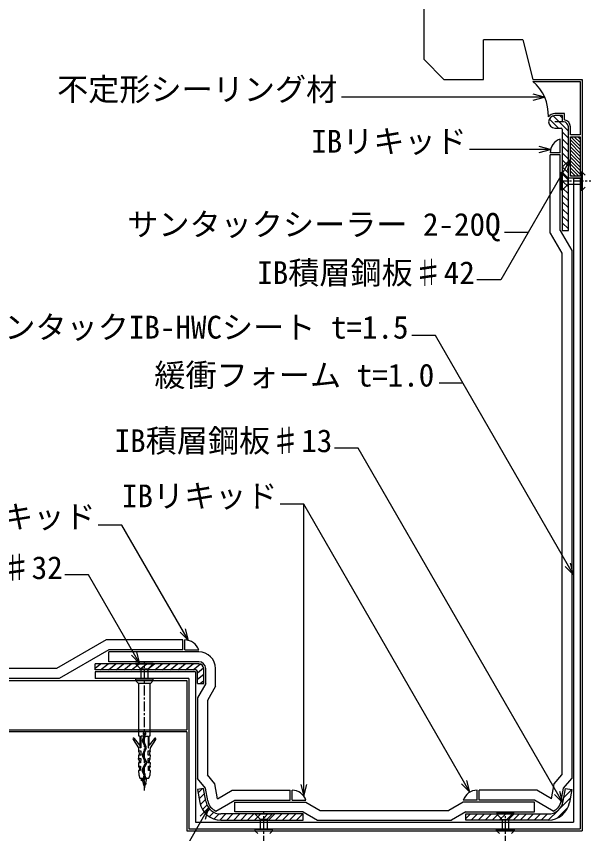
# Model space of a CAD drawing. Units: millimetres, scale not verified. Extents: x -840 to 5880, y -594 to 4158.
# Drawn here: x 1645 to 2793, y 525 to 2178 of the extents above; entities that cross this region are included whole.
import ezdxf
from ezdxf.enums import TextEntityAlignment as Align

# ---------------------------------------------------------------- set-up
doc = ezdxf.new("R2010")
doc.units = ezdxf.units.MM
doc.header["$LTSCALE"] = 4
doc.linetypes.add('CHAIN1', pattern=[8, 5, -1, 1, -1])
for name, color, linetype in [('0-1_IBｼｰﾄ', 7, 'Continuous'), ('0-2_IBリキッド', 7, 'Continuous'), ('0-3_シーリング(IBｼﾘｺｰﾝ)', 7, 'Continuous'), ('0-4_ブチルﾃｰﾌﾟ', 4, 'Continuous'), ('0-5_中心線', 1, 'CHAIN1'), ('0-9_寸法線', 7, 'Continuous'), ('0-A_文字', 7, 'Continuous'), ('0-B_断熱材', 2, 'Continuous'), ('0-C_構築線', 2, 'Continuous'), ('0-D_緩衝フォーム', 7, 'Continuous'), ('0-F_躯体', 7, 'Continuous'), ('1-1_部材(積層鋼板)', 4, 'Continuous'), ('1-2_部材(ﾋﾞｽ類)', 7, 'Continuous')]:
    doc.layers.add(name, color=color, linetype=linetype)
doc.styles.add('MS Gothic', font='')
doc.styles.get('MS Gothic').set_extended_font_data('MS Gothic')

msp = doc.modelspace()

# ---------------------------------------------------------------- linework, layer by layer
at = {"layer": '0-1_IBｼｰﾄ'}
for p, q in [((2725.53, 1739.545), (2725.53, 1898.237)), ((2745.53, 1898.237), (2725.53, 1898.237)), ((2745.53, 1744.904), (2745.53, 1898.237)), ((2725.53, 1739.545), (2748.863, 1699.13)), ((2745.53, 1744.904), (2768.863, 1704.489)), ((2768.863, 1704.489), (2768.863, 636.903)), ((2748.863, 1699.13), (2748.863, 644.182)), ((1826.837, 916.886), (1726.379, 858.886)), ((1982.196, 916.886), (1826.837, 916.886)), ((1982.196, 896.886), (1982.196, 916.886)), ((1832.196, 896.886), (1731.738, 838.886)), ((1982.196, 896.886), (1832.196, 896.886)), ((2014.196, 892.886), (1832.196, 892.886)), ((1832.196, 872.886), (1832.196, 892.886)), ((2014.196, 872.886), (1832.196, 872.886)), ((1726.379, 858.886), (710.196, 858.886)), ((2028.196, 828.886), (2028.196, 858.886)), ((2048.196, 823.527), (2048.196, 858.886)), ((1731.738, 838.886), (710.196, 838.886)), ((2028.196, 828.886), (2011.53, 800.019)), ((2048.196, 823.527), (2031.53, 794.66)), ((2011.53, 800.019), (2011.53, 636.903)), ((2031.53, 794.66), (2031.53, 644.182)), ((2046.709, 626.093), (2031.53, 644.182)), ((2733.684, 626.093), (2748.863, 644.182)), ((2052.058, 595.756), (2046.709, 626.093)), ((2052.058, 595.756), (2081.728, 612.886)), ((2081.728, 612.886), (2199.05, 612.886)), ((2199.05, 592.886), (2199.05, 612.886)), ((2698.665, 612.886), (2581.343, 612.886)), ((2581.343, 592.886), (2581.343, 612.886)), ((2728.335, 595.756), (2698.665, 612.886)), ((2728.335, 595.756), (2733.684, 626.093)), ((2048.949, 570.867), (2087.087, 592.886)), ((2087.087, 592.886), (2199.05, 592.886)), ((2231.05, 588.886), (2259.917, 572.219)), ((2549.343, 588.886), (2520.475, 572.219)), ((2693.306, 592.886), (2581.343, 592.886)), ((2731.444, 570.867), (2693.306, 592.886)), ((2225.691, 568.886), (2087.087, 568.886)), ((2225.691, 568.886), (2254.558, 552.219)), ((2259.917, 572.219), (2520.475, 572.219)), ((2554.702, 568.886), (2525.834, 552.219)), ((2554.702, 568.886), (2693.306, 568.886)), ((2254.558, 552.219), (2525.834, 552.219))]:
    msp.add_line(p, q, dxfattribs=at)
for points in [[(2032.563, 591.142), (2027.943, 617.342), (2011.53, 636.903)], [(2747.83, 591.142), (2752.45, 617.342), (2768.863, 636.903)], [(2087.087, 568.886), (2087.087, 588.886), (2231.05, 588.886)], [(2693.306, 568.886), (2693.306, 588.886), (2549.343, 588.886)]]:
    msp.add_lwpolyline(points, dxfattribs=at)
for centre, radius, start, end in [((2014.196, 858.886), 34, 0, 90), ((2014.196, 858.886), 14, 0, 90), ((2059.087, 595.819), 26.933, 190, 247.88812), ((2721.306, 595.819), 26.933, 292.11188, 350)]:
    msp.add_arc(centre, radius, start, end, dxfattribs=at)
at = {"layer": '0-2_IBリキッド'}
for p, q in [((2745.53, 1902.237), (2745.53, 1930.237)), ((2745.53, 1902.237), (2725.53, 1902.237)), ((1986.196, 896.886), (1986.196, 916.886)), ((1986.196, 896.886), (2014.196, 896.886)), ((2203.05, 592.886), (2203.05, 612.886)), ((2577.343, 592.886), (2577.343, 612.886)), ((2203.05, 592.886), (2231.05, 592.886)), ((2577.343, 592.886), (2549.343, 592.886))]:
    msp.add_line(p, q, dxfattribs=at)
for centre, start, end in [((2755.13, 1902.237), 108.92464, 180), ((1986.196, 887.286), 18.92464, 90), ((2203.05, 583.286), 18.92464, 90), ((2577.343, 583.286), 90, 161.07536)]:
    msp.add_arc(centre, 29.6, start, end, dxfattribs=at)
at = {"layer": '0-3_シーリング(IBｼﾘｺｰﾝ)'}
for points in [[(2690.196, 2046.886), (2786.196, 2046.886), (2786.196, 1938.886), (2766.196, 1938.886), (2766.196, 1954.904)], [(2754.196, 1968.76), (2754.196, 1981.57), (2734.863, 1981.57)]]:
    msp.add_lwpolyline(points, dxfattribs=at)
for centre, radius, start, end in [((2633.068, 1979.04), 88.695, 357.45018, 49.90163), ((2734.863, 1964.904), 16.667, 90, 142.30656), ((2752.196, 1954.904), 14, 0, 81.78679)]:
    msp.add_arc(centre, radius, start, end, dxfattribs=at)
at = {"layer": '0-4_ブチルﾃｰﾌﾟ'}
for p, q in [((2786.196, 1915.812), (2767.122, 1934.886)), ((2786.196, 1922.883), (2774.193, 1934.886)), ((2786.196, 1929.954), (2781.264, 1934.886)), ((2786.196, 1908.741), (2766.196, 1928.741)), ((2786.196, 1901.669), (2766.196, 1921.669)), ((2786.196, 1894.598), (2766.196, 1914.598)), ((2786.196, 1887.527), (2766.196, 1907.527)), ((2786.196, 1880.456), (2766.196, 1900.456)), ((2786.196, 1873.385), (2766.196, 1893.385)), ((2786.196, 1866.314), (2766.196, 1886.314)), ((2786.196, 1859.243), (2766.196, 1879.243)), ((2783.482, 1854.886), (2766.196, 1872.172)), ((2776.411, 1854.886), (2766.196, 1865.101)), ((2769.34, 1854.886), (2766.196, 1858.03))]:
    msp.add_line(p, q, dxfattribs=at)
at = {"layer": '0-4_ブチルﾃｰﾌﾟ', "color": 7}
msp.add_lwpolyline([(2786.196, 1934.886), (2786.196, 1854.886), (2766.196, 1854.886), (2766.196, 1934.886)], close=True, dxfattribs=at)
at = {"layer": '0-5_中心線'}
for p, q in [((2952.469, 1844.904), (2745.53, 1844.904)), ((1904.196, 612.614), (1904.196, 872.886)), ((2145.691, 308.614), (2145.691, 568.886)), ((2634.702, 308.614), (2634.702, 568.886))]:
    msp.add_line(p, q, dxfattribs=at)
at = {"layer": '0-9_寸法線'}
for p, q in [((2351.346, 2015.091), (2303.346, 2015.091)), ((2714.106, 2015.09), (2351.346, 2015.091)), ((2609.787, 1908.891), (2561.787, 1908.891)), ((2726.284, 1908.89), (2609.787, 1908.891)), ((2766.196, 1889.328), (2625.187, 1645.09)), ((2680.612, 1741.09), (2632.612, 1741.09)), ((2625.187, 1645.09), (2577.187, 1645.09)), ((2548.92, 1436.613), (2500.92, 1436.613)), ((2336.691, 1305.114), (2288.691, 1305.114)), ((2751.067, 587.385), (2336.691, 1305.114)), ((2226.738, 1191.536), (2178.738, 1191.536)), ((2226.735, 601.039), (2226.738, 1191.536)), ((2562.968, 609.161), (2226.738, 1191.536)), ((1858.648, 1149.439), (1810.648, 1149.439)), ((1993.429, 915.989), (1858.648, 1149.439)), ((1791.142, 1048.398), (1743.142, 1048.398)), ((1894.782, 868.886), (1791.142, 1048.398)), ((2034.123, 577.553), (1905.216, 354.281))]:
    msp.add_line(p, q, dxfattribs=at)
for points in [[(2690.924, 2008.878), (2714.106, 2015.09), (2690.924, 2021.301)], [(2703.105, 1902.678), (2726.287, 1908.889), (2703.105, 1915.101)], [(2749.226, 1872.358), (2766.196, 1889.328), (2759.985, 1866.146)], [(2772.863, 1048.728), (2493.495, 1532.613), (2445.495, 1532.613)], [(2755.893, 1065.699), (2772.863, 1048.728), (2766.652, 1071.91)], [(1976.458, 932.96), (1993.429, 915.989), (1987.217, 939.171)], [(1877.812, 885.857), (1894.782, 868.886), (1888.571, 892.068)], [(2545.998, 626.132), (2562.968, 609.161), (2556.757, 632.344)], [(2220.524, 624.221), (2226.735, 601.039), (2232.947, 624.221)], [(2734.097, 604.356), (2751.067, 587.385), (2744.856, 610.567)], [(2027.911, 554.371), (2034.123, 577.553), (2017.152, 560.582)]]:
    msp.add_lwpolyline(points, dxfattribs=at)
at = {"layer": '0-B_断熱材'}
for p, q in [((710.196, 834.886), (1990.196, 834.886)), ((710.196, 734.886), (1990.196, 734.886))]:
    msp.add_line(p, q, dxfattribs=at)
at = {"layer": '0-C_構築線'}
msp.add_line((1990.196, 834.886), (1990.196, 734.886), dxfattribs=at)
at = {"layer": '0-D_緩衝フォーム'}
for p, q in [((2772.863, 1850.886), (2786.196, 1850.886)), ((2772.863, 1850.886), (2772.863, 548.219)), ((2786.196, 1850.886), (2786.196, 534.886)), ((2007.53, 852.219), (1804.196, 852.219)), ((1804.196, 852.219), (1804.196, 838.886)), ((2007.53, 852.219), (2007.53, 548.219)), ((1994.196, 838.886), (1804.196, 838.886)), ((1994.196, 838.886), (1994.196, 534.886)), ((2007.53, 548.219), (2772.863, 548.219)), ((1994.196, 534.886), (2786.196, 534.886))]:
    msp.add_line(p, q, dxfattribs=at)
at = {"layer": '0-F_躯体'}
for p, q in [((2470.196, 2090.886), (2470.196, 2684.886)), ((2590.196, 2050.886), (2590.196, 2130.886)), ((2670.196, 2130.886), (2590.196, 2130.886)), ((2510.196, 2050.886), (2470.196, 2090.886)), ((2510.196, 2050.886), (2590.196, 2050.886)), ((2790.196, 2050.886), (2790.196, 530.886)), ((1990.196, 730.886), (710.196, 730.886))]:
    msp.add_line(p, q, dxfattribs=at)
for points in [[(2670.196, 2130.886), (2690.196, 2050.886), (2790.196, 2050.886)], [(1990.196, 730.886), (1990.196, 530.886), (2790.196, 530.886)]]:
    msp.add_lwpolyline(points, dxfattribs=at)
at = {"layer": '1-1_部材(積層鋼板)'}
for p, q in [((2723.657, 1970.729), (2742.149, 1952.237)), ((2731.47, 1977.058), (2762.196, 1946.331)), ((2745.1, 1977.57), (2750.196, 1972.474)), ((2749.53, 1944.856), (2762.196, 1932.189)), ((2749.53, 1930.714), (2762.196, 1918.047)), ((2749.53, 1916.572), (2762.196, 1903.905)), ((2749.53, 1902.43), (2762.196, 1889.763)), ((2749.53, 1888.287), (2762.196, 1875.621)), ((2749.53, 1874.145), (2762.196, 1861.479)), ((2749.53, 1860.003), (2762.196, 1847.336)), ((2749.53, 1831.719), (2762.196, 1819.052)), ((2749.53, 1817.577), (2762.196, 1804.91)), ((2749.53, 1803.435), (2762.196, 1790.768)), ((2749.53, 1789.292), (2762.196, 1776.626)), ((2749.53, 1775.15), (2762.196, 1762.484)), ((2749.53, 1761.008), (2762.196, 1748.342)), ((2749.53, 1746.866), (2751.492, 1744.904)), ((1804.196, 859.705), (1815.21, 868.886)), ((1815.633, 856.219), (1830.827, 868.886)), ((1831.25, 856.219), (1846.443, 868.886)), ((1846.866, 856.219), (1862.06, 868.886)), ((1862.483, 856.219), (1877.677, 868.886)), ((1878.1, 856.219), (1893.294, 868.886)), ((1909.334, 856.219), (1924.528, 868.886)), ((1924.951, 856.219), (1940.145, 868.886)), ((1940.567, 856.219), (1955.761, 868.886)), ((1956.184, 856.219), (1971.378, 868.886)), ((1971.801, 856.219), (1986.995, 868.886)), ((1987.418, 856.219), (2002.612, 868.886)), ((2003.035, 856.219), (2017.505, 868.282)), ((2011.53, 850.282), (2024.018, 860.693)), ((2011.53, 837.263), (2024.196, 847.823)), ((2017.098, 828.886), (2024.196, 834.803)), ((2012.767, 607.429), (2021.554, 616.216)), ((2753.15, 598.278), (2768.765, 613.894)), ((2756.177, 615.448), (2757.229, 616.499)), ((2014.887, 595.407), (2025.821, 606.341)), ((2745.072, 576.058), (2765.738, 596.724)), ((2017.253, 583.631), (2027.941, 594.318)), ((2021.516, 573.751), (2030.911, 583.146)), ((2027.614, 565.707), (2036.574, 574.667)), ((2035.339, 559.29), (2044.592, 568.543)), ((2044.85, 554.658), (2055.328, 565.136)), ((2056.666, 552.332), (2069.22, 564.886)), ((2070.695, 552.219), (2083.362, 564.886)), ((2084.837, 552.219), (2097.504, 564.886)), ((2098.979, 552.219), (2111.646, 564.886)), ((2113.121, 552.219), (2125.788, 564.886)), ((2127.264, 552.219), (2139.93, 564.886)), ((2155.548, 552.219), (2168.214, 564.886)), ((2169.69, 552.219), (2182.357, 564.886)), ((2183.832, 552.219), (2196.499, 564.886)), ((2197.974, 552.219), (2210.641, 564.886)), ((2212.116, 552.219), (2224.783, 564.886)), ((2554.702, 555.394), (2564.194, 564.886)), ((2565.67, 552.219), (2578.336, 564.886)), ((2579.812, 552.219), (2592.479, 564.886)), ((2593.954, 552.219), (2606.621, 564.886)), ((2608.096, 552.219), (2620.763, 564.886)), ((2636.38, 552.219), (2649.047, 564.886)), ((2650.523, 552.219), (2663.189, 564.886)), ((2664.665, 552.219), (2677.331, 564.886)), ((2678.807, 552.219), (2691.473, 564.886)), ((2692.949, 552.219), (2705.616, 564.886)), ((2707.091, 552.219), (2719.758, 564.886)), ((2721.233, 552.219), (2741.225, 572.211)), ((2739.322, 556.166), (2760.972, 577.816))]:
    msp.add_line(p, q, dxfattribs=at)
at = {"layer": '1-1_部材(積層鋼板)', "color": 7}
for p, q in [((2752.196, 1964.904), (2734.863, 1964.904)), ((2734.863, 1952.237), (2747.53, 1952.237)), ((2014.196, 868.886), (1804.196, 868.886)), ((2011.53, 828.886), (2011.53, 853.061)), ((2024.196, 828.886), (2024.196, 858.886)), ((2011.53, 828.886), (2024.196, 828.886))]:
    msp.add_line(p, q, dxfattribs=at)
for points in [[(2750.196, 1964.904), (2750.196, 1977.57), (2734.863, 1977.57)], [(2749.53, 1950.237), (2749.53, 1744.904), (2762.196, 1744.904), (2762.196, 1954.904)], [(2008.372, 856.219), (1804.196, 856.219), (1804.196, 868.886)], [(2028.624, 590.448), (2024.004, 616.648), (2011.53, 614.448), (2016.149, 588.248)], [(2751.769, 590.448), (2756.389, 616.648), (2768.863, 614.448), (2764.243, 588.248)], [(2059.087, 552.219), (2225.691, 552.219), (2225.691, 564.886), (2059.087, 564.886)], [(2721.306, 552.219), (2554.702, 552.219), (2554.702, 564.886), (2721.306, 564.886)]]:
    msp.add_lwpolyline(points, dxfattribs=at)
at = {"layer": '1-1_部材(積層鋼板)'}
for points in [[(2749.53, 1845.861), (2750.487, 1844.904), (2762.196, 1833.194)], [(1893.717, 856.219), (1904.196, 864.956), (1908.911, 868.886)], [(2141.406, 552.219), (2145.691, 556.505), (2154.072, 564.886)], [(2622.238, 552.219), (2634.702, 564.683), (2634.905, 564.886)]]:
    msp.add_lwpolyline(points, dxfattribs=at)
at = {"layer": '1-1_部材(積層鋼板)', "color": 7}
for centre, radius, start, end in [((2734.863, 1964.904), 12.667, 90, 270), ((2747.53, 1950.237), 2, 0, 90), ((2752.196, 1954.904), 10, 0, 90), ((2014.196, 858.886), 10, 0, 90), ((2008.372, 853.061), 3.158, 0, 90), ((2059.087, 595.819), 43.6, 190, 270), ((2059.087, 595.819), 30.933, 190, 270), ((2721.306, 595.819), 30.933, 270, 350), ((2721.306, 595.819), 43.6, 270, 350)]:
    msp.add_arc(centre, radius, start, end, dxfattribs=at)
at = {"layer": '1-2_部材(ﾋﾞｽ類)'}
for p, q in [((2749.53, 1826.904), (2749.53, 1862.904)), ((2790.196, 1826.915), (2790.196, 1862.892)), ((2760.85, 1851.584), (2760.85, 1838.224)), ((2762.507, 1851.584), (2787.79, 1851.584)), ((2787.79, 1838.224), (2762.507, 1838.224)), ((1886.196, 868.886), (1922.196, 868.886)), ((1910.876, 857.566), (1897.516, 857.566)), ((1897.516, 837.293), (1897.516, 855.909)), ((1910.876, 855.909), (1910.876, 837.293)), ((1886.208, 834.886), (1922.185, 834.886)), ((1916.196, 828.826), (1892.196, 828.826)), ((1902.539, 720.771), (1900.262, 715.075)), ((1900.355, 711.607), (1905.747, 699.977)), ((1902.708, 720.831), (1900.386, 715.029)), ((1900.476, 711.663), (1905.868, 700.033)), ((1902.727, 714.09), (1905.011, 719.802)), ((1907.814, 700.958), (1902.743, 712.769)), ((1902.803, 725.177), (1902.803, 722.014)), ((1902.85, 714.041), (1905.172, 719.845)), ((1907.936, 701.012), (1902.865, 712.821)), ((1902.936, 725.254), (1902.936, 722.014)), ((1905.457, 722.014), (1905.457, 725.254)), ((1905.59, 722.014), (1905.59, 725.177)), ((1895.477, 702.872), (1894.686, 703.908)), ((1905.775, 698.141), (1900.302, 685.347)), ((1905.897, 698.089), (1900.424, 685.295)), ((1902.345, 684.465), (1907.828, 697.13)), ((1902.466, 684.412), (1907.95, 697.077)), ((1912.916, 702.872), (1913.707, 703.908)), ((1900.335, 681.828), (1905.849, 669.57)), ((1900.456, 681.883), (1905.969, 669.627)), ((1908.162, 670.858), (1902.371, 682.913)), ((1908.299, 670.884), (1902.491, 682.971)), ((1905.701, 667.293), (1899.511, 655.602)), ((1905.815, 667.224), (1899.629, 655.54)), ((1901.841, 654.431), (1908.188, 666.304)), ((1901.958, 654.368), (1908.305, 666.242)), ((1899.513, 651.003), (1902.415, 645.534)), ((1899.631, 651.065), (1902.533, 645.596)), ((1904.778, 646.862), (1901.867, 652.131)), ((1904.894, 646.926), (1901.983, 652.196)), ((1908.889, 637.293), (1896.847, 633.088)), ((1907.743, 637.293), (1896.847, 633.488)), ((1899.024, 637.293), (1899.368, 636.009)), ((1909.368, 637.293), (1900.53, 631.674)), ((1902.904, 644.103), (1902.771, 644.103)), ((1902.771, 644.103), (1902.851, 637.293)), ((1905.621, 644.103), (1905.489, 644.103)), ((1905.542, 637.293), (1905.621, 644.103)), ((1907.99, 626.187), (1901.43, 623.9)), ((1907.99, 625.787), (1901.43, 623.5)), ((1906.73, 627.446), (1902.363, 624.833)), ((1906.09, 625.057), (1902.868, 622.948)), ((2127.691, 564.886), (2163.691, 564.886)), ((2652.702, 564.886), (2616.702, 564.886)), ((2152.371, 553.566), (2139.011, 553.566)), ((2139.011, 533.293), (2139.011, 551.909)), ((2152.371, 551.909), (2152.371, 533.293)), ((2628.022, 553.566), (2641.382, 553.566)), ((2628.022, 551.909), (2628.022, 533.293)), ((2641.382, 533.293), (2641.382, 551.909)), ((2127.702, 530.886), (2163.68, 530.886)), ((2652.691, 530.886), (2616.713, 530.886))]:
    msp.add_line(p, q, dxfattribs=at)
for points in [[(2759.678, 1837.052), (2749.53, 1826.904), (2748.33, 1826.904), (2748.33, 1862.904), (2749.53, 1862.904), (2759.678, 1852.755)], [(2796.023, 1857.066), (2790.196, 1862.892), (2787.79, 1862.892), (2787.79, 1826.915), (2790.196, 1826.915), (2796.023, 1832.741)], [(1896.345, 858.738), (1886.196, 868.886), (1886.196, 870.086), (1922.196, 870.086), (1922.196, 868.886), (1912.048, 858.738)], [(1916.359, 829.06), (1922.185, 834.886), (1922.185, 837.293), (1886.208, 837.293), (1886.208, 834.886), (1892.034, 829.06)], [(1892.268, 828.494), (1892.268, 723.146), (1892.339, 723.146), (1892.624, 723.003), (1892.908, 723.003), (1893.193, 722.861), (1894.026, 722.675)], [(1914.367, 722.675), (1915.2, 722.861), (1915.485, 723.003), (1915.769, 723.003), (1916.054, 723.146), (1916.125, 723.146), (1916.125, 828.494)], [(1881.203, 715.639), (1892.196, 698.848), (1892.552, 692.448), (1896.819, 692.448), (1896.819, 683.559), (1892.196, 683.559), (1892.552, 677.088), (1896.605, 677.088), (1896.321, 668.271), (1892.196, 668.271), (1892.552, 661.799), (1896.036, 661.799), (1895.752, 652.911), (1892.196, 652.911), (1892.628, 644.349), (1895.196, 637.293), (1913.196, 637.293), (1915.765, 644.349), (1916.196, 652.911), (1912.641, 652.911), (1912.356, 661.799), (1915.841, 661.799), (1916.196, 668.271), (1912.072, 668.271), (1911.788, 677.088), (1915.841, 677.088), (1916.196, 683.559), (1911.574, 683.559), (1911.574, 692.448), (1915.841, 692.448), (1916.196, 698.848), (1927.189, 715.639)], [(1894.686, 721.866), (1894.686, 703.908), (1884.095, 717.77)], [(1902.803, 722.297), (1896.819, 722.297), (1896.819, 698.848), (1895.753, 698.848), (1895.753, 701.86)], [(1905.59, 722.297), (1911.574, 722.297), (1911.574, 698.848), (1912.64, 698.848), (1912.64, 701.86)], [(1924.298, 717.77), (1913.707, 703.908), (1913.707, 721.866)], [(1892.552, 692.448), (1892.552, 691.453), (1893.761, 688.395), (1893.903, 683.559)], [(1915.841, 692.448), (1915.841, 691.453), (1914.632, 688.395), (1914.49, 683.559)], [(1894.116, 668.271), (1894.045, 673.106), (1892.552, 676.306), (1892.552, 677.088)], [(1892.552, 661.799), (1892.552, 661.088), (1894.33, 657.746), (1894.401, 652.911)], [(1915.841, 661.799), (1915.841, 661.088), (1914.063, 657.746), (1913.992, 652.911)], [(1914.276, 668.271), (1914.348, 673.106), (1915.841, 676.306), (1915.841, 677.088)], [(1901.054, 637.293), (1899.368, 636.009), (1896.847, 633.488), (1896.847, 633.088), (1900.53, 631.674), (1902.363, 624.833), (1901.43, 623.9), (1901.43, 623.5), (1902.868, 622.948), (1904.196, 617.99), (1906.09, 625.057), (1907.99, 625.787), (1907.99, 626.187), (1906.73, 627.446), (1909.368, 637.293)], [(1902.904, 637.293), (1902.904, 641.201), (1905.489, 641.201), (1905.489, 637.293)], [(2137.839, 554.738), (2127.691, 564.886), (2127.691, 566.086), (2163.691, 566.086), (2163.691, 564.886), (2153.543, 554.738)], [(2642.554, 554.738), (2652.702, 564.886), (2652.702, 566.086), (2616.702, 566.086), (2616.702, 564.886), (2626.85, 554.738)], [(2157.853, 525.06), (2163.68, 530.886), (2163.68, 533.293), (2127.702, 533.293), (2127.702, 530.886), (2133.528, 525.06)], [(2622.539, 525.06), (2616.713, 530.886), (2616.713, 533.293), (2652.691, 533.293), (2652.691, 530.886), (2646.864, 525.06)]]:
    msp.add_lwpolyline(points, dxfattribs=at)
for centre, radius, start, end in [((2762.507, 1855.584), 4, 225, 270), ((2762.507, 1834.224), 4, 90, 135), ((1893.516, 855.909), 4, 0, 45), ((1914.876, 855.909), 4, 135, 180), ((1891.468, 828.494), 0.8, 0, 45), ((1916.925, 828.494), 0.8, 135, 180), ((1904.196, 727.529), 2.734, 300.64443, 239.35557), ((1904.196, 727.529), 2.601, 298.99242, 241.00758), ((1882.668, 716.679), 1.796, 37.38183, 215.39037), ((1893.859, 721.866), 0.827, 360, 78.37519), ((1904.329, 713.449), 4.38, 158.2146, 204.87271), ((1904.329, 713.449), 4.247, 158.17187, 204.87271), ((1899.751, 722.014), 3.052, 335.97512, 0), ((1904.329, 713.449), 1.725, 158.20137, 203.23665), ((1899.751, 722.014), 3.185, 338.19323, 0), ((1904.329, 713.449), 1.593, 158.19323, 203.23665), ((1899.751, 722.014), 5.707, 337.19074, 360), ((1899.751, 722.014), 5.839, 338.19323, 0), ((1914.534, 721.866), 0.827, 101.62481, 180), ((1925.725, 716.679), 1.796, 324.60963, 142.61817), ((1893.753, 701.86), 2, 0, 30.42714), ((1903.7, 699.028), 2.256, 336.84042, 24.87271), ((1903.7, 699.028), 2.389, 336.84042, 24.87271), ((1903.444, 699.028), 4.778, 336.58818, 23.8287), ((1903.444, 699.028), 4.91, 336.58818, 23.8287), ((1914.64, 701.86), 2, 149.57286, 180), ((1904.329, 683.625), 4.38, 156.84042, 204.22194), ((1904.329, 683.625), 4.247, 156.84042, 204.22194), ((1904.046, 683.718), 1.858, 156.27812, 205.66734), ((1904.046, 683.718), 1.725, 156.27812, 205.66734), ((1903.833, 668.558), 2.256, 325.90086, 26.66039), ((1903.833, 668.558), 2.389, 326.07565, 26.59167), ((1903.975, 668.558), 4.778, 331.85925, 28.78795), ((1903.975, 668.558), 4.91, 331.85949, 28.27499), ((1903.851, 653.305), 4.91, 152.09899, 207.95156), ((1903.851, 653.305), 4.778, 152.09899, 207.95156), ((1903.948, 653.305), 2.389, 151.87656, 209.41932), ((1903.948, 653.305), 2.256, 151.87656, 209.43109), ((1899.719, 644.103), 3.052, 0, 27.95156), ((1899.719, 644.103), 3.185, 0, 27.95156), ((1899.782, 644.103), 5.707, 0, 28.91197), ((1899.782, 644.103), 5.839, 0, 28.91198), ((2135.011, 551.909), 4, 0, 45), ((2156.371, 551.909), 4, 135, 180), ((2624.022, 551.909), 4, 0, 45), ((2645.382, 551.909), 4, 135, 180)]:
    msp.add_arc(centre, radius, start, end, dxfattribs=at)

# ---------------------------------------------------------------- texts
at = {"layer": '0-A_文字', "style": 'MS Gothic'}
for s, p in [('不定形シーリング材', (1727.458, 1993.89)), ('IBリキッド', (2241.736, 1888.664)), ('サンタックシーラー 2-20Q', (1869.597, 1720.619)), ('IB積層鋼板♯42', (2132.385, 1622.914)), ('サンタックIB-HWCシート t=1.5', (1557.729, 1512.629)), ('緩衝フォーム t=1.0', (1924.301, 1415.655)), ('IB積層鋼板♯13', (1843.889, 1282.938)), ('IBリキッド', (1858.688, 1171.309)), ('IBリキッド', (1490.597, 1129.212)), ('IB積層鋼板♯32', (1298.34, 1026.222))]:
    msp.add_text(s, height=46.18, dxfattribs=at).set_placement(p, align=Align.BOTTOM_LEFT)

doc.saveas('drawing.dxf')
